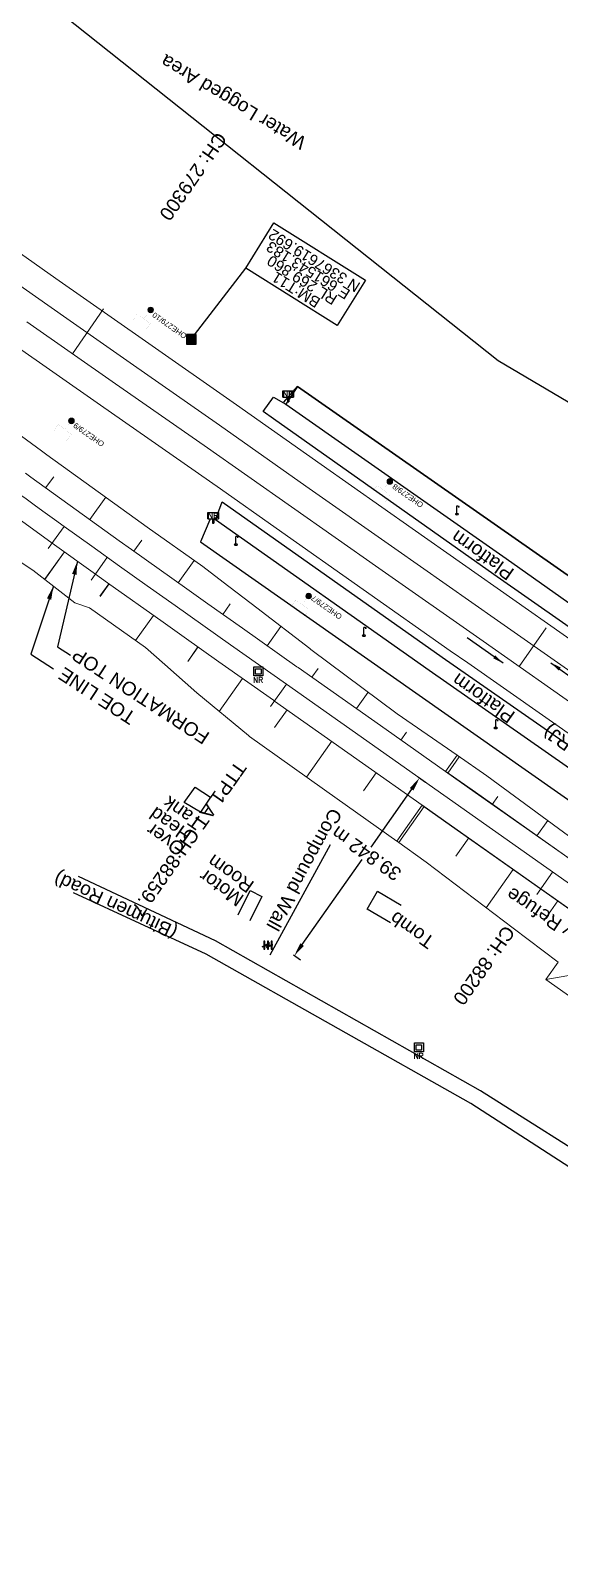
# Model space of a CAD drawing. Header units: metres. Extents: x 644418 to 1306172, y 3366650 to 6747308.
# Drawn here: x 661513.7 to 661610.7, y 3367398 to 3367676.3 of the extents above; entities that cross this region are included whole.
import ezdxf
from ezdxf.enums import TextEntityAlignment as Align

# ---------------------------------------------------------------- set-up
doc = ezdxf.new("R2010")
doc.units = ezdxf.units.M
doc.header["$MEASUREMENT"] = 0
doc.layers.get('Defpoints').update_dxf_attribs({"lineweight": 0})
for name, color, linetype in [('Bench_Mark', 7, 'Continuous'), ('COMMERCIAL_BLD_SEMIP', 251, 'Continuous'), ('COMPOUND_WALL', 251, 'Continuous'), ('FOOTPATH', 251, 'Continuous'), ('GRILL', 251, 'Continuous'), ('LAMP_POST', 7, 'Continuous'), ('NAME_BOARD', 251, 'Continuous'), ('NR STONES', 251, 'Continuous'), ('PLATFORM', 7, 'Continuous'), ('PROPOSED DFCC FORMATION LINE', 187, 'Continuous'), ('PROPOSED FORMATION LINE - PLAN', 187, 'Continuous'), ('STYLEREMARK', 251, 'Continuous'), ('SUB_ROAD_EDGE', 34, 'Continuous'), ('TANK', 251, 'Continuous'), ('TOPO_TEXT', 251, 'Continuous'), ('TOPO_TOMB', 8, 'Continuous'), ('TRANSFORMER', 251, 'Continuous'), ('Trolley Refuse', 10, 'Continuous'), ('WATER_LOGGED_AREA', 5, 'Continuous')]:
    doc.layers.add(name, color=color, linetype=linetype)
for name, color, linetype, lineweight in [('BOUNDARY DIMENTION', 10, 'Continuous', 0), ('Cardinal_Leader', 10, 'Continuous', 0), ('Existing Chainage', 7, 'Continuous', 0), ('Existing IR Track', 143, 'Continuous', 0), ('flow direction', 7, 'Continuous', 0), ('OHE MAST', 8, 'Continuous', 0), ('OHE MAST TEXT', 8, 'Continuous', 0), ('Proposed Chainage', 10, 'Continuous', 0), ('PROPOSED DFCC TOE LINE', 239, 'Continuous', 0), ('PROPOSED DFCC TOE SLOPES', 239, 'Continuous', 0), ('PROPOSED DFCC TRACK', 1, 'Continuous', 0), ('Proposed TPTC Chainages', 1, 'Continuous', 0), ("SHAMBU STN. SRJ's", 251, 'Continuous', 0)]:
    doc.layers.add(name, color=color, linetype=linetype, lineweight=lineweight)
doc.styles.add('NB', font='swissbo.ttf', dxfattribs={"height": 1.5})
doc.styles.add('spot_lvl', font='romans.shx', dxfattribs={"height": 0.3})
doc.styles.get("Standard").update_dxf_attribs({"font": 'arial.ttf'})
doc.styles.add('Style-Arial', font='arial.ttf')
doc.dimstyles.new('DIM', dxfattribs={"dimtxt": 2.5, "dimasz": 2.5, "dimexe": 0.18, "dimexo": 0.0625, "dimgap": 0.09, "dimtad": 0, "dimtih": 1, "dimtoh": 1, "dimdec": 3, "dimzin": 0, "dimdsep": 46, "dimtxsty": 'Standard', "dimcen": 0.09, "dimadec": 0, "dimazin": 0, "dimtfac": 1, "dimtdec": 3, "dimtofl": 0, "dimtmove": 0, "dimatfit": 3, "dimfxl": 1, "dimtolj": 1, "dimtzin": 0, "dimarcsym": 0})
doc.dimstyles.new('ISO-25', dxfattribs={"dimtxt": 2.5, "dimasz": 2.5, "dimexe": 1.25, "dimexo": 0.625, "dimtad": 1, "dimtxsty": 'Standard', "dimcen": 2.5, "dimadec": 0, "dimazin": 0, "dimtfac": 1, "dimtmove": 0, "dimatfit": 3, "dimfxl": 1, "dimarcsym": 0})

# ---------------------------------------------------------------- blocks, each defined once
blk = doc.blocks.new('LP')
for points in [[(0, 0), (0, 1.5)], [(0.25, 1.35), (0.44, 1.35)]]:
    blk.add_lwpolyline(points)
for centre, radius, start, end in [((0.07, 0.99), 0.519, 57.6425, 97.3165), ((0.34, 1.33), 0.094, 11.7012, 168.0476)]:
    blk.add_arc(centre, radius, start, end)
at = {"extrusion": (0, 0, -1)}
blk.add_ellipse((0, 0.01), major_axis=(0.308, 0), ratio=0.400495, dxfattribs=at)
blk.add_ellipse((0.35, 1.36), major_axis=(0.0017, 0.0438), ratio=0.461056, start_param=1.74022, end_param=4.575836)
blk = doc.blocks.new('NB')
for p, q in [((-0.98, 0.82), (-0.98, 1.98)), ((-0.98, 1.98), (0.98, 1.98)), ((-0.98, 0.82), (0.98, 0.82)), ((-0.13, 0.82), (-0.13, 0)), ((-0.13, 0), (0.13, 0)), ((0.13, 0.82), (0.13, 0)), ((0.98, 1.98), (0.98, 0.82))]:
    blk.add_line(p, q)
at = {"style": 'NB', "width": 1.025371}
blk.add_text('NB', height=0.988, dxfattribs=at).set_placement((0, 1.4), align=Align.MIDDLE)
blk = doc.blocks.new('TRF')
blk.add_hatch(color=256).paths.add_polyline_path([(0.22, -0.04), (0.38, 0.42), (-0.98, -0.29), (0.02, 0.04), (-0.18, -0.39), (0.98, 0.09)])
for p, q in [((-0.69, 0.72), (-0.69, -0.72)), ((-0.52, 0.72), (-0.69, 0.72)), ((-0.52, -0.72), (-0.52, 0.72)), ((0, 0.72), (0, -0.72)), ((0.17, 0.72), (0, 0.72)), ((0.17, -0.72), (0.17, 0.72)), ((0.7, 0.72), (0.7, -0.72)), ((0.87, 0.72), (0.7, 0.72)), ((0.87, -0.72), (0.87, 0.72)), ((-0.69, -0.72), (-0.52, -0.72)), ((0, -0.72), (0.17, -0.72)), ((0.7, -0.72), (0.87, -0.72))]:
    blk.add_line(p, q)
blk.add_lwpolyline([(0.22, -0.04), (0.38, 0.42), (-0.98, -0.29), (0.02, 0.04), (-0.18, -0.39), (0.98, 0.09)], close=True)
blk = doc.blocks.new('BM')
blk.add_hatch(color=256).paths.add_polyline_path([(-0.88, 0.88), (-0.88, -0.88), (0.88, -0.88), (0.88, 0.88)])
for p, q in [((0.88, 0.88), (-0.88, 0.88)), ((-0.88, 0.88), (-0.88, -0.88)), ((0.88, -0.88), (0.88, 0.88)), ((-0.88, -0.88), (0.88, -0.88))]:
    blk.add_line(p, q)
blk = doc.blocks.new('OHE MAST')
h = blk.add_hatch(color=256)
edge = h.paths.add_edge_path()
edge.add_arc((0, 0), 0.514, 0, 360)
at = {"const_width": 0.01, "flags": 128}
for points in [[(1.5, 3.5), (1.5, 2), (-1.5, 2), (-1.5, 3.5)], [(0, 2), (0, 0)]]:
    blk.add_lwpolyline(points, dxfattribs=at)
blk.add_circle((0, 0), 0.514)
blk = doc.blocks.new('NR')
for p, q in [((-0.81, 0.84, 100.97), (0.85, 0.84, 100.97)), ((-0.81, -0.81, 100.97), (-0.81, 0.84, 100.97)), ((-0.48, 0.51, 100.97), (0.52, 0.51, 100.97)), ((-0.48, -0.48, 100.97), (-0.48, 0.51, 100.97)), ((0.52, 0.51, 100.97), (0.52, -0.48, 100.97)), ((0.85, 0.84, 100.97), (0.85, -0.81, 100.97)), ((0.85, -0.81, 100.97), (-0.81, -0.81, 100.97)), ((0.52, -0.48, 100.97), (-0.48, -0.48, 100.97))]:
    blk.add_line(p, q)
at = {"style": 'spot_lvl'}
blk.add_text('NR', height=1, dxfattribs=at).set_placement((-0.95, -2.07, -64.16))
blk = doc.blocks.new('*D1905')
at = {"layer": 'BOUNDARY DIMENTION', "color": 0, "lineweight": -2, "transparency": 16777216}
for p, q in [((661583.59, 3367537.19), (661576.09, 3367526.55)), ((661586.17, 3367538.42), (661584.88, 3367539.33)), ((661563.51, 3367508.71), (661574.51, 3367524.31)), ((661563.22, 3367505.86), (661561.92, 3367506.77))]:
    blk.add_line(p, q, dxfattribs=at)
at = {"layer": 'BOUNDARY DIMENTION', "color": 0, "transparency": 16777216}
for points in [[(661583.25, 3367537.43), (661583.93, 3367536.95), (661585.03, 3367539.23)], [(661563.17, 3367508.95), (661563.85, 3367508.47), (661562.07, 3367506.67)]]:
    blk.add_solid(points, dxfattribs=at)
at = {"layer": 'Defpoints', "color": 0, "transparency": 16777216}
for p in [(661585.03, 3367539.23), (661586.22, 3367538.39), (661563.27, 3367505.82)]:
    blk.add_point(p, dxfattribs=at)
at = {"layer": 'BOUNDARY DIMENTION', "color": 0, "transparency": 16777216, "insert": (661575.3, 3367525.43), "char_height": 2.5, "attachment_point": 5, "rotation": 145}
blk.add_mtext('\\A1;39.842 m', dxfattribs=at)

msp = doc.modelspace()

# ---------------------------------------------------------------- linework, layer by layer
at = {"layer": 'Cardinal_Leader', "linetype": 'Continuous', "lineweight": 0, "flags": 128}
for points in [[(661519.8459, 3367585.3808), (661516.9245, 3367581.3231)], [(661560.6168, 3367556.4376), (661557.7361, 3367552.3508)]]:
    msp.add_lwpolyline(points, dxfattribs=at)
at = {"layer": 'COMMERCIAL_BLD_SEMIP', "linetype": 'Continuous'}
msp.add_polyline3d([(661551.7741, 3367514.1528, 269.462), (661553.996, 3367518.632, 269.462), (661556.149, 3367517.564, 270.585), (661553.9271, 3367513.0848, 270.585)], dxfattribs=at)
at = {"layer": 'COMPOUND_WALL', "linetype": 'Continuous'}
msp.add_polyline3d([(661568.668, 3367527.028, 266.355), (661557.583, 3367506.79, 267.234)], dxfattribs=at)
at = {"layer": 'Existing Chainage', "color": 0, "linetype": 'Continuous', "lineweight": 13, "flags": 128}
for points in [[(661527.1053, 3367625.2377), (661521.3885, 3367617.033)], [(661608.2927, 3367566.8045), (661603.3198, 3367559.6986)]]:
    msp.add_lwpolyline(points, dxfattribs=at)
at = {"layer": 'Existing IR Track', "flags": 128}
for points in [[(661501.3634, 3367642.8196), (661518.3585, 3367630.8378), (661534.8021, 3367619.3446), (661551.4922, 3367607.6784), (661567.0179, 3367596.7523), (661583.6966, 3367585.0152), (661602.1396, 3367572.0713), (661620.5984, 3367559.1162), (661641.6126, 3367544.3448), (661662.96, 3367529.3391), (661682.3105, 3367515.7197), (661703.7638, 3367500.6203), (661721.1245, 3367488.405), (661739.7317, 3367475.3126), (661755.4563, 3367464.2051), (661772.2812, 3367452.3205), (661788.7663, 3367440.7662), (661806.9876, 3367427.9949), (661824.7106, 3367415.5522), (661842.6539, 3367402.9548), (661856.1072, 3367393.5113)], [(661498.5337, 3367638.8015), (661520.3497, 3367623.482), (661531.9948, 3367615.355), (661548.3823, 3367603.9182), (661564.22, 3367592.78), (661580.5188, 3367581.3176), (661599.363, 3367568.1265), (661618.2751, 3367554.8878), (661638.835, 3367540.4013), (661659.7698, 3367525.6509), (661679.5258, 3367511.7639), (661700.5631, 3367496.9761), (661718.3425, 3367484.4549), (661736.7798, 3367471.4704), (661752.6965, 3367460.2822), (661769.3014, 3367448.6102), (661786.0069, 3367436.8511), (661804.3162, 3367423.963), (661821.915, 3367411.5839), (661840.1262, 3367398.7741), (661853.2972, 3367389.5207)], [(661512.9966, 3367622.8803), (661529.2967, 3367611.5227), (661545.5563, 3367600.1934), (661561.5411, 3367588.9718), (661577.5962, 3367577.7008), (661596.6947, 3367564.3351), (661615.8672, 3367550.9177), (661636.1925, 3367536.6496), (661656.7933, 3367522.1876), (661676.9134, 3367508.0537), (661697.5723, 3367493.541), (661715.7297, 3367480.7451), (661734.1294, 3367467.7785), (661750.0744, 3367456.5606), (661766.3782, 3367445.0901), (661783.3898, 3367433.1327), (661801.1069, 3367420.6794), (661819.3138, 3367407.8881), (661837.8507, 3367394.865)], [(661510.2832, 3367618.9724), (661526.5409, 3367607.6232), (661548.5612, 3367592.249), (661558.7777, 3367585.0516), (661590.6792, 3367562.5773), (661593.8754, 3367560.3399), (661629.0553, 3367535.7134), (661633.3888, 3367532.6719), (661669.2053, 3367507.5335), (661674.1156, 3367504.0834), (661695.9624, 3367488.7329), (661712.9363, 3367476.7774), (661747.2781, 3367452.5888), (661758.6342, 3367444.5902), (661780.5838, 3367429.1515), (661790.5248, 3367422.1593), (661816.4792, 3367403.8641), (661836.7747, 3367389.5578)]]:
    msp.add_lwpolyline(points, dxfattribs=at)
at = {"layer": 'FOOTPATH', "linetype": 'Continuous'}
msp.add_polyline3d([(661562.668, 3367611.025, 268.965), (661560.548, 3367607.766, 270.476), (661600.932, 3367579.507, 270.513), (661633.545, 3367556.452, 270.543), (661667.254, 3367532.884, 270.508), (661694.875, 3367513.303, 270.609), (661721.824, 3367494.597, 270.691), (661742.907, 3367479.431, 270.658), (661775.261, 3367456.832, 270.726), (661810.149, 3367432.169, 270.71), (661845.544, 3367407.509, 270.08), (661847.446, 3367411.166, 270.375), (661812.074, 3367435.987, 270.643), (661776.388, 3367460.812, 270.522), (661746.948, 3367481.122, 270.655), (661723.97, 3367497.63, 270.648), (661696.665, 3367516.848, 270.229), (661669.694, 3367536.527, 270.367), (661635.395, 3367560.244, 270.018)], close=True, dxfattribs=at)
at = {"layer": 'GRILL', "linetype": 'Continuous'}
for points in [[(661560.178, 3367608.133, 269.973), (661562.668, 3367611.025, 268.965), (661635.395, 3367560.245, 270.02), (661669.684, 3367536.536, 270.366), (661696.665, 3367516.848, 270.229), (661698.926, 3367518.564, 270.418)], [(661546.581, 3367586.609, 270.038), (661544.85, 3367582.57, 269.743), (661635.092, 3367519.336, 270.236), (661644.291, 3367512.83, 270.279), (661663.829, 3367499.159, 270.193), (661828.449, 3367383.48, 269.859), (661830.952, 3367386.839, 270.33)]]:
    msp.add_polyline3d(points, dxfattribs=at)
at = {"layer": 'PLATFORM', "linetype": 'Continuous'}
for points in [[(661556.391, 3367606.436, 270.379), (661558.284, 3367609.063, 270.251), (661560.551, 3367607.768, 270.476), (661600.932, 3367579.507, 270.513), (661633.508, 3367556.465, 270.552), (661667.254, 3367532.884, 270.508), (661694.875, 3367513.303, 270.609), (661695.684, 3367514.354, 270.609), (661709.566, 3367504.689, 270.703), (661710.715, 3367506.068, 270.6), (661723.97, 3367497.63, 270.648), (661721.824, 3367494.597, 270.691), (661742.907, 3367479.431, 270.658), (661775.261, 3367456.832, 270.726), (661810.147, 3367432.171, 270.711)], [(661808.025, 3367429.433, 270.689), (661773.375, 3367453.746, 270.719), (661740.694, 3367476.792, 270.721), (661692.826, 3367510.44, 270.623), (661665.105, 3367529.919, 270.549), (661632.001, 3367553.283, 270.599), (661598.704, 3367576.574, 270.567), (661558.272, 3367605.084, 270.59), (661556.391, 3367606.436, 270.379)], [(661547.643, 3367586.59, 270.335), (661548.875, 3367589.87, 270.411), (661589.208, 3367561.409, 270.335), (661627.995, 3367534.376, 270.367), (661668.294, 3367506.067, 270.53), (661700.883, 3367483.02, 270.592), (661757.821, 3367443.029, 270.607), (661789.675, 3367420.696, 270.594), (661833.384, 3367389.827, 270.574), (661831.343, 3367387.697, 270.379), (661787.898, 3367417.817, 270.594), (661756.451, 3367439.857, 270.579), (661698.783, 3367480.393, 270.497), (661666.457, 3367503.106, 270.523), (661626.113, 3367531.531, 270.343), (661586.796, 3367558.94, 270.306), (661547.643, 3367586.59, 270.335)]]:
    msp.add_polyline3d(points, dxfattribs=at)
at = {"layer": 'Proposed Chainage', "lineweight": 0, "flags": 128}
for points in [[(661524.8316, 3367575.5451), (661527.7123, 3367579.6319)], [(661606.5663, 3367517.9306), (661609.447, 3367522.0173)]]:
    msp.add_lwpolyline(points, dxfattribs=at)
at = {"layer": 'PROPOSED DFCC FORMATION LINE', "lineweight": 0, "flags": 128}
for points in [[(661589.8349, 3367540.4299), (661578.9137, 3367548.1282), (661562.7774, 3367559.5026), (661562.5668, 3367559.6511), (661552.564, 3367566.7052), (661546.2312, 3367571.1795), (661542.3634, 3367573.9179), (661532.1847, 3367581.1533), (661529.943, 3367582.7539), (661522.037, 3367588.4241), (661513.7372, 3367594.4256), (661512.752, 3367595.1415)], [(661585.5346, 3367534.2851), (661574.5926, 3367541.9981), (661558.4563, 3367553.3725), (661558.2457, 3367553.521), (661548.239, 3367560.5778), (661541.9001, 3367565.0565), (661538.027, 3367567.7986), (661527.8292, 3367575.0476), (661525.5822, 3367576.6519), (661517.6548, 3367582.3375), (661509.3301, 3367588.3571)], [(661807.7709, 3367386.8074), (661791.4239, 3367398.3303), (661775.077, 3367409.8532), (661758.7301, 3367421.3762), (661742.3831, 3367432.8991), (661726.0362, 3367444.422), (661709.6892, 3367455.9449), (661693.3423, 3367467.4678), (661676.9953, 3367478.9907), (661660.6484, 3367490.5136), (661644.3015, 3367502.0365), (661627.9545, 3367513.5595), (661611.6076, 3367525.0824), (661595.2606, 3367536.6053), (661589.8317, 3367540.4321)], [(661807.7997, 3367386.8483), (661791.4527, 3367398.3712), (661775.1058, 3367409.8941), (661758.7589, 3367421.417), (661742.4119, 3367432.9399), (661726.065, 3367444.4628), (661709.718, 3367455.9858), (661693.3711, 3367467.5087), (661677.0242, 3367479.0316), (661660.6772, 3367490.5545), (661644.3303, 3367502.0774), (661627.9833, 3367513.6003), (661611.6364, 3367525.1232), (661595.2894, 3367536.6461), (661589.8606, 3367540.4729)], [(661787.074, 3367392.1594), (661770.7271, 3367403.6823), (661754.3802, 3367415.2052), (661738.0332, 3367426.7281), (661721.6863, 3367438.251), (661705.3393, 3367449.7739), (661688.9924, 3367461.2968), (661672.6454, 3367472.8197), (661656.2985, 3367484.3427), (661639.9516, 3367495.8656), (661623.6046, 3367507.3885), (661607.2577, 3367518.9114), (661590.9107, 3367530.4343), (661585.4691, 3367534.2701)], [(661787.1028, 3367392.2002), (661770.7559, 3367403.7231), (661754.409, 3367415.2461), (661738.062, 3367426.769), (661721.7151, 3367438.2919), (661705.3681, 3367449.8148), (661689.0212, 3367461.3377), (661672.6743, 3367472.8606), (661656.3273, 3367484.3835), (661639.9804, 3367495.9064), (661623.6334, 3367507.4293), (661607.2865, 3367518.9523), (661590.9395, 3367530.4752), (661585.498, 3367534.3109)]]:
    msp.add_lwpolyline(points, dxfattribs=at)
at = {"layer": 'PROPOSED DFCC TOE LINE', "lineweight": 0, "flags": 128}
for points in [[(661506.4771, 3367605.9604), (661515.7181, 3367599.2217), (661516.7026, 3367598.5089), (661524.9844, 3367592.5178), (661532.8651, 3367586.8427), (661535.0993, 3367585.2391), (661545.2767, 3367578.029), (661549.0421, 3367575.1533), (661555.1888, 3367570.4241), (661564.9054, 3367562.9688), (661565.11, 3367562.8118), (661580.9663, 3367551.0401), (661591.932, 3367543.4264)], [(661580.9004, 3367527.6632), (661569.952, 3367535.4147), (661553.8701, 3367546.8663), (661553.6693, 3367547.0287), (661544.1908, 3367554.8424), (661538.3511, 3367560.0393), (661534.7549, 3367563.1812), (661524.5322, 3367570.4258), (661521.8065, 3367571.3686), (661514.0883, 3367577.3838), (661505.4846, 3367583.0618)], [(661591.9452, 3367543.4172), (661597.3951, 3367539.6333), (661613.5357, 3367527.8177), (661629.7487, 3367516.1047), (661646.0655, 3367504.5391), (661662.1955, 3367492.7085), (661678.4678, 3367481.0796), (661694.8077, 3367469.5467), (661711.171, 3367458.0471), (661727.5453, 3367446.5628), (661743.9647, 3367435.1428), (661760.362, 3367423.6913), (661776.7503, 3367412.227), (661793.1173, 3367400.7326), (661809.6155, 3367389.4243)], [(661610.4492, 3367505.4728), (661602.2056, 3367511.7443), (661586.2751, 3367523.858), (661580.8278, 3367527.7147)], [(661628.7883, 3367492.3119), (661626.6855, 3367489.3288), (661608.2363, 3367502.3336), (661610.4492, 3367505.4728)], [(661621.5247, 3367504.6337), (661608.2363, 3367502.3336)]]:
    msp.add_lwpolyline(points, dxfattribs=at)
at = {"layer": 'PROPOSED DFCC TOE SLOPES', "linetype": 'Continuous', "lineweight": 0, "flags": 128}
for points in [[(661516.4653, 3367592.453), (661517.9453, 3367594.4961)], [(661524.5525, 3367586.62), (661527.4927, 3367590.7115)], [(661532.6623, 3367580.8138), (661534.1199, 3367582.8571)], [(661519.9152, 3367580.7164), (661516.279, 3367575.6764)], [(661519.9365, 3367580.7011), (661516.317, 3367575.6468)], [(661540.7967, 3367575.0315), (661543.7105, 3367579.1386)], [(661528.0667, 3367574.8787), (661526.4141, 3367572.571)], [(661528.0882, 3367574.8635), (661526.4437, 3367572.5501)], [(661548.9477, 3367569.2602), (661550.3135, 3367571.1922)], [(661536.2388, 3367569.0697), (661532.9581, 3367564.4546)], [(661536.2497, 3367569.062), (661532.9773, 3367564.441)], [(661557.1117, 3367563.4981), (661559.6065, 3367567.0345)], [(661544.4106, 3367563.2828), (661542.5349, 3367560.634)], [(661544.4201, 3367563.2761), (661542.5478, 3367560.6234)], [(661565.2825, 3367557.7368), (661566.4272, 3367559.3605)], [(661552.59, 3367557.5095), (661548.3104, 3367551.4464)], [(661552.5929, 3367557.5074), (661548.3159, 3367551.4418)], [(661573.4555, 3367551.9757), (661575.6028, 3367555.0219)], [(661560.7655, 3367551.7448), (661558.468, 3367548.4865)], [(661560.7664, 3367551.7441), (661558.4694, 3367548.4855)], [(661568.9399, 3367545.9827), (661564.3183, 3367539.4263)], [(661581.629, 3367546.2142), (661582.6621, 3367547.6798)], [(661589.8368, 3367540.4262), (661591.9439, 3367543.4154)], [(661590.2116, 3367540.1643), (661592.3208, 3367543.1564)], [(661577.1133, 3367540.2212), (661574.7912, 3367536.9269)], [(661585.5532, 3367534.2879), (661580.897, 3367527.6824)], [(661598.3851, 3367534.4028), (661599.4326, 3367535.8889)], [(661585.8906, 3367534.0342), (661581.2335, 3367527.4274)], [(661606.5586, 3367528.6414), (661608.5504, 3367531.4671)], [(661594.064, 3367528.2727), (661591.692, 3367524.9077)], [(661602.2375, 3367522.5113), (661597.2852, 3367515.4858)], [(661610.411, 3367516.7498), (661607.8305, 3367513.089)]]:
    msp.add_lwpolyline(points, dxfattribs=at)
at = {"layer": 'PROPOSED DFCC TRACK', "color": 12, "flags": 128}
msp.add_lwpolyline([(661872.9049, 3367336.3066), (661560.6168, 3367556.4376), (661555.5086, 3367560.0388), (661550.4015, 3367563.6415), (661545.2966, 3367567.2475), (661540.1952, 3367570.8582), (661535.0982, 3367574.4754), (661530.007, 3367578.1004), (661524.9225, 3367581.735), (661519.8459, 3367585.3808, -0.00688656), (661464.5206, 3367626.3823)], format="xyb", dxfattribs=at)
at = {"layer": 'STYLEREMARK'}
msp.add_line((661543.183, 3367619.692), (661553.1576, 3367632.7138, 70.1266), dxfattribs=at)
at = {"layer": 'STYLEREMARK', "linetype": 'Continuous', "elevation": 70.1266}
msp.add_lwpolyline([(661553.1576, 3367632.7138), (661558.3481, 3367641.0263), (661575.1428, 3367630.5392), (661569.9522, 3367622.2267)], close=True, dxfattribs=at)
at = {"layer": 'SUB_ROAD_EDGE', "linetype": 'Continuous'}
for points in [[(662176.841, 3367108.946, 266.538), (662158.154, 3367120.512, 266.689), (662122.554, 3367145.527, 267.228), (662086.997, 3367170.811, 267.423), (662059.312, 3367193.422, 267.459), (662025.32, 3367221.029, 267.736), (661992.933, 3367242.991, 267.787), (661952.843, 3367265.573, 267.688), (661923.296, 3367282.787, 267.768), (661885.394, 3367308.14, 267.9), (661853.314, 3367329.6, 268.027), (661810.532, 3367358.333, 268.17), (661752.835, 3367399.2, 267.763), (661746.985, 3367401.864, 267.687), (661740.561, 3367401.649, 267.618), (661731.315, 3367399.696, 267.467), (661725.238, 3367399.993, 267.327), (661721.124, 3367401.244, 267.345), (661686.817, 3367423.462, 267.292), (661645.738, 3367450.623, 267.31), (661596.205, 3367481.922, 267.221), (661547.614, 3367509.425, 267.399), (661522.503, 3367521.18, 267.454)], [(661949.1756, 3367264.2203, 267.6675), (661922.38, 3367279.428, 267.898), (661883.89, 3367304.925, 267.9), (661851.945, 3367326.829, 267.954), (661808.826, 3367356.372, 268.159), (661751.806, 3367396.318, 267.797), (661745.286, 3367398.426, 267.566), (661740.865, 3367398.582, 267.613), (661729.124, 3367396.127, 267.522), (661724.737, 3367396.322, 267.45), (661719.268, 3367398.004, 267.348), (661684.75, 3367421.092, 267.289), (661643.926, 3367447.617, 267.231), (661594.442, 3367479.558, 267.269), (661545.891, 3367506.98, 267.399), (661521.5569, 3367518.2026, 267.452)]]:
    msp.add_polyline3d(points, dxfattribs=at)
at = {"layer": 'TANK', "linetype": 'Continuous'}
msp.add_polyline3d([(661543.898, 3367537.547, 278.28), (661546.679, 3367535.773, 278.558), (661544.893, 3367532.983, 278.853), (661541.861, 3367534.744, 278.821)], close=True, dxfattribs=at)
at = {"layer": 'TOPO_TOMB', "linetype": 'Continuous'}
msp.add_polyline3d([(661579.7111, 3367512.6768, 266.995), (661575.411, 3367515.228, 266.995), (661577.357, 3367518.508, 266.995), (661581.6571, 3367515.9568, 266.995)], dxfattribs=at)
at = {"layer": 'WATER_LOGGED_AREA', "linetype": 'Continuous'}
msp.add_polyline3d([(661624.833, 3367600.785, 266.95), (661599.496, 3367615.72, 266.715), (661508.828, 3367687.782, 268.166), (661385.847, 3367768.615, 266.418), (661389.479, 3367776.488, 266.329), (661363.972, 3367791.658, 266.533), (661325.33, 3367806.46, 266.5), (661351.141, 3367826.809, 266.586), (661364.189, 3367811.488, 266.593), (661398.091, 3367795.027, 266.372), (661532.345, 3367709.534, 266.065)], dxfattribs=at)

# ---------------------------------------------------------------- block references
at = {"layer": 'Bench_Mark'}
msp.add_blockref('BM', (661543.183, 3367619.692, 270.113), dxfattribs=at)
at = {"layer": 'LAMP_POST', "linetype": 'Continuous'}
for p in [(661591.9, 3367587.617, 270.005), (661551.356, 3367582.04, 270.286), (661574.836, 3367565.363, 270.257), (661599.012, 3367548.429, 270.218)]:
    msp.add_blockref('LP', p, dxfattribs=at)
at = {"layer": 'NAME_BOARD', "linetype": 'Continuous'}
for p in [(661560.97, 3367608.23, 270.489), (661547.197, 3367585.969, 270.212)]:
    msp.add_blockref('NB', p, dxfattribs=at)
at = {"layer": 'NR STONES', "linetype": 'Continuous'}
for p in [(661555.466, 3367558.786, 266.709), (661584.905, 3367489.858, 267.057)]:
    msp.add_blockref('NR', p, dxfattribs=at)
at = {"layer": 'OHE MAST', "color": 2, "rotation": 143.3908318566117}
for p in [(661535.734, 3367625.065), (661521.202, 3367604.725), (661579.602, 3367593.62), (661564.706, 3367572.608)]:
    msp.add_blockref('OHE MAST', p, dxfattribs=at)
at = {"layer": 'TRANSFORMER', "linetype": 'Continuous'}
msp.add_blockref('TRF', (661557.162, 3367508.595, 269.104), dxfattribs=at)

# ---------------------------------------------------------------- texts
at = {"layer": 'Existing Chainage', "color": 0, "linetype": 'Continuous', "lineweight": 0, "insert": (661538.1972, 3367641.8854), "char_height": 2.5, "attachment_point": 6, "rotation": 235.132033, "line_spacing_factor": 0.6, "style": 'Style-Arial'}
msp.add_mtext('CH: 279300', dxfattribs=at)
at = {"layer": 'OHE MAST TEXT'}
for s, p in [('OHE279/10', (661539.1884, 3367622.2067)), ('OHE279/9', (661524.3826, 3367602.1807)), ('OHE279/8', (661582.9091, 3367591)), ('OHE279/7', (661567.9941, 3367570.5281))]:
    msp.add_text(s, height=1, rotation=145, dxfattribs=at).set_placement(p, align=Align.MIDDLE_CENTER)
at = {"layer": 'Proposed Chainage', "lineweight": 0, "insert": (661601.6811, 3367511.7248), "char_height": 2.5, "attachment_point": 4, "rotation": 234.820101, "line_spacing_factor": 0.6, "style": 'Style-Arial'}
msp.add_mtext('CH: 88200', dxfattribs=at)
at = {"layer": 'PROPOSED DFCC TOE LINE', "lineweight": 0}
msp.add_text('TOE LINE', height=2.5, rotation=146.885789, dxfattribs=at).set_placement((661519.9214, 3367559.7004), align=Align.RIGHT)
at = {"layer": 'PROPOSED FORMATION LINE - PLAN', "lineweight": 0}
msp.add_text('FORMATION TOP', height=2.5, rotation=146.885789, dxfattribs=at).set_placement((661522.3795, 3367563.2714), align=Align.RIGHT)
at = {"layer": 'Proposed TPTC Chainages', "lineweight": 0, "insert": (661552.4169, 3367541.847), "char_height": 2.5, "attachment_point": 4, "rotation": 234.820101, "line_spacing_factor": 0.6, "style": 'Style-Arial'}
msp.add_mtext('TTP1 AT CH:88259.7', dxfattribs=at)
at = {"layer": "SHAMBU STN. SRJ's", "color": 7}
msp.add_text('UP LOOP LINE  CSR-737.594 m(FM TO SRJ)', height=2.5, rotation=145.007093, dxfattribs=at).set_placement((661667.8174, 3367507.9039))
at = {"layer": 'STYLEREMARK'}
for s, p in [('N 3367619.692', (661565.7241, 3367634.1009)), ('E 661543.183', (661564.6118, 3367632.3197)), ('RL 269.860', (661563.4995, 3367630.5384)), ('BM:T11', (661562.3873, 3367628.7572))]:
    msp.add_text(s, height=2, rotation=148.018091, dxfattribs=at).set_placement(p, align=Align.MIDDLE_CENTER)
at = {"layer": 'SUB_ROAD_EDGE', "color": 8, "linetype": 'Continuous'}
msp.add_text('(Bitumen Road)', height=2.5, rotation=154.914694, dxfattribs=at).set_placement((661540.8701, 3367511.8326))
at = {"layer": 'TOPO_TEXT', "color": 5}
msp.add_text('Water Logged Area', height=2.5, rotation=149.086567, dxfattribs=at).set_placement((661564.5039, 3367656.4794))
at = {"layer": 'TOPO_TEXT'}
for s, rotation, p in [('Platform', 144.832787, (661602.6229, 3367577.3616)), ('Platform', 144.832787, (661602.7887, 3367551.1437)), ('Compound Wall', 241.28907, (661568.7824, 3367533.9477))]:
    msp.add_text(s, height=2.5, rotation=rotation, dxfattribs=at).set_placement(p)
for s, p in [('Tank', (661541.5967, 3367532.8513)), ('Head', (661539.379, 3367530.706)), ('Over', (661538.4588, 3367527.957)), ('Room', (661550.3955, 3367521.7139)), ('Motor', (661548.6805, 3367519.1236)), ('Tomb', (661583.6755, 3367511.3652))]:
    msp.add_text(s, height=2.5, rotation=144.832787, dxfattribs=at).set_placement(p, align=Align.MIDDLE_CENTER)
at = {"layer": 'Trolley Refuse', "style": 'Style-Arial'}
msp.add_text('Trolley Refuge', height=2.5, rotation=146.349904, dxfattribs=at).set_placement((661620.9399, 3367506.7642))

# ---------------------------------------------------------------- dimensions: what is measured, and where the dimension line sits
at = {"layer": 'BOUNDARY DIMENTION'}
dim = msp.add_linear_dim(base=(661585.0268, 3367539.231), p1=(661563.2692, 3367505.8219), p2=(661586.2242, 3367538.387), angle=54.820101, dimstyle='DIM', override={"dimpost": ' m', "dimtmove": 2}, dxfattribs=at)
dim.commit()
dim.dimension.update_dxf_attribs({"geometry": '*D1905', "text_midpoint": (661575.2979, 3367525.4291), "dimtype": 129, "text_rotation": 145})

# ---------------------------------------------------------------- leaders
at = {"layer": 'flow direction', "lineweight": 0}
for points in [[(661600.3822, 3367560.321), (661593.7657, 3367564.9698)], [(661609.13, 3367560.388), (661616.4214, 3367555.2647)]]:
    msp.add_leader(points, dimstyle='ISO-25', override={"dimtxt": 0.5, "dimasz": 2, "dimtad": 0}, dxfattribs=at)
at = {"layer": 'PROPOSED DFCC TOE LINE', "lineweight": 0}
msp.add_leader([(661517.8788, 3367574.4297), (661513.7794, 3367561.9529), (661517.9076, 3367559.2481)], dimstyle='ISO-25', override={"dimtxt": 3, "dimasz": 2.5, "dimgap": 0.625, "dimtad": 0, "dimdec": 3, "dimzin": 2, "dimtdec": 3}, dxfattribs=at)
at = {"layer": 'PROPOSED FORMATION LINE - PLAN', "lineweight": 0}
msp.add_leader([(661522.2874, 3367579.015), (661518.6388, 3367563.3293), (661520.999, 3367561.7697)], dimstyle='ISO-25', override={"dimtxt": 3, "dimasz": 2.5, "dimgap": 0.625, "dimtad": 0, "dimdec": 3, "dimzin": 2, "dimtdec": 3}, dxfattribs=at)

doc.saveas('drawing.dxf')
